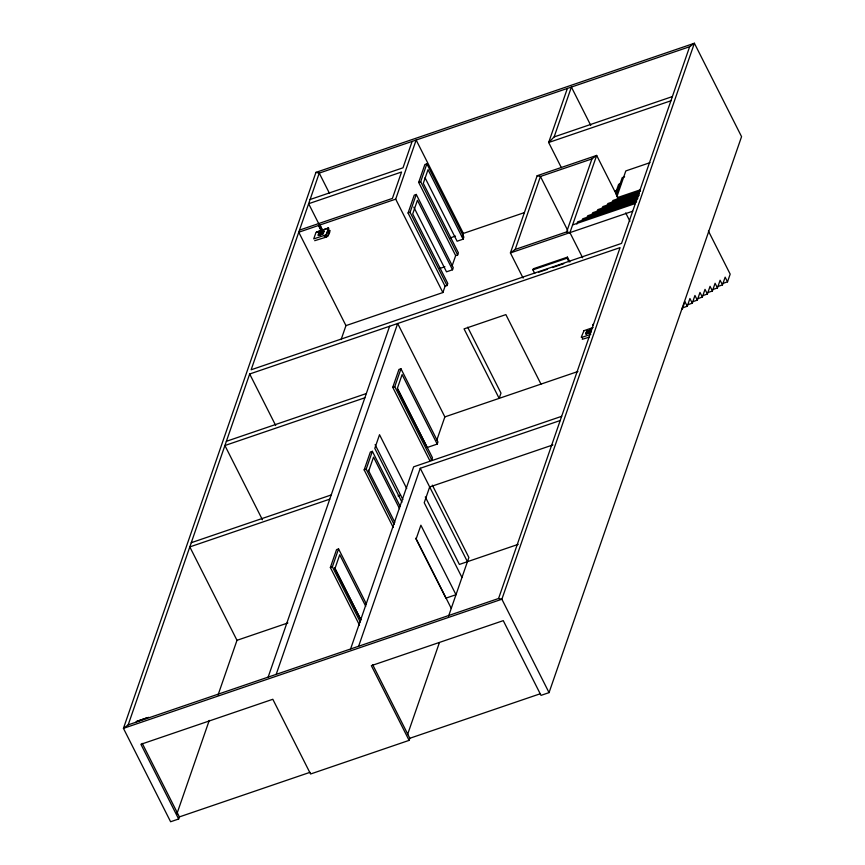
<?xml version="1.0" encoding="UTF-8"?>
<svg xmlns="http://www.w3.org/2000/svg" width="865" height="865" viewBox="0 0 865 865"><rect width="100%" height="100%" fill="white"/><g stroke="black" fill="none" stroke-linecap="round" stroke-linejoin="round"><path stroke-width="1.3" d="M325.381 236.74L324.937 235.81L325.759 235.604M148.953 717.442L148.207 717.399M325.673 234.945L313.714 238.891L316.028 232.393M314.698 240.686L326.689 236.967C328.603 236.318 331.306 229.603 329.1 230.155M318.255 235.377C317.379 230.231 330.246 230.36 319.282 232.869M323.975 231.323L323.25 233.474M581.248 337.274L583.994 330.657M582.264 339.275L589.27 337.188M585.908 333.62L590.514 332.257L585.713 333.771L586.578 331.349L591.206 329.868M590.86 331.976L591.519 329.651L586.708 331.252M321.066 230.49L318.677 225.754L319.953 225.127L322.948 231.052M322.277 230.079L319.953 225.127M321.867 232.955C323.142 231.852 318.039 233.582 321.326 233.291L321.65 232.966M322.764 233.723L323.64 231.269M324.44 236.221L324.602 235.691L325.813 236.902L324.937 237.205L324.483 236.102M324.851 235.734C324.115 237.302 326.094 234.653 325.867 236.567M324.44 236.21L325.175 236.188M327.662 236.242L329.695 230.339M582.383 338.064L581.842 337.404L590.763 334.312M588.103 332.246L589.843 331.165L587.778 331.565L589.789 331.306L587.411 332.603L588.665 331.944M590.471 332.171L591.282 329.76M178.655 819.004L140.909 744.289L272.821 699.277L310.567 774.002L409.102 740.375L371.355 665.661L503.268 620.648L541.014 695.374L549.048 692.627L741.565 136.648L694.39 43.25L315.952 172.373L123.436 728.352L170.61 821.75L178.655 819.004L179.379 816.906L142.249 743.381M128.182 724.87L249.682 373.994L620.075 247.617L498.575 598.494L128.182 724.87L123.436 728.352L501.873 599.229L694.39 43.25L689.632 46.721L319.239 173.108L315.952 172.373M176.687 814.462L209.254 720.394M218.056 694.973L236.988 640.316L189.803 546.907L329.76 499.159M341.102 339.631L345.957 325.618L298.771 232.22L395.694 199.145L416.162 140.033L463.348 233.431L462.224 236.675M412.14 141.406L403.004 167.81L310.103 199.501M345.957 325.618L442.88 292.543L445.064 286.239L408.075 213.006L414.259 195.133L416.27 194.441L453.26 267.674L452.536 269.772L446.502 271.826L413.816 207.135M452.136 265.815L455.66 255.629L418.671 182.407L424.866 164.523L426.867 163.831L463.856 237.064L463.132 239.162L457.098 241.227L425.029 177.725M445.064 286.239L447.075 285.547L410.086 212.325L416.27 194.441M455.66 255.629L457.671 254.937L420.682 181.715L426.867 163.831M268.139 677.122L389.628 326.246M276.184 674.376L397.673 323.499L444.859 416.898L436.782 440.22M359.472 625.114L330.365 567.494L336.561 549.61L338.572 548.929L366.457 604.148M393.272 527.509L364.165 469.89L370.361 452.006L372.361 451.325L400.257 506.544M437.214 444.091L402.117 374.599L397.381 388.266L432.478 457.758L431.754 459.866L429.743 460.548L392.753 387.325L398.949 369.442L400.96 368.76L437.95 441.983L437.214 444.091L427.159 447.519M360.272 622.032L332.376 566.813L338.572 548.929M394.072 524.428L366.176 469.198L372.361 451.325M431.754 459.866L394.764 386.633L400.96 368.76M368.793 470.83L373.529 457.163L399.543 508.685M447.075 285.547L447.8 283.45L412.702 213.958L417.427 200.28L452.536 269.772M457.671 254.937L458.396 252.84L423.299 183.348L428.034 169.67L463.132 239.162M350.585 648.988L413.665 466.819L561.655 416.325M358.629 646.241L420.249 468.279L560.206 420.531M617.134 199.664L617.902 197.458L596.666 155.43L537.154 175.736L510.415 252.937L523.12 278.087M567.375 88.435L548.659 142.498L561.374 167.68M632.672 211.222L510.415 252.937L515.172 249.466L540.441 176.471L591.92 158.911L596.666 155.43L569.938 232.631L582.642 257.781M670.916 100.783L548.659 142.498L554.141 136.919L571.397 87.073L590.752 125.382M534.732 273.448L532.916 269.848L533.273 268.788L567.462 257.132L569.884 261.933M515.172 249.466L566.64 231.896L591.92 158.911M576.879 224.067L577.647 221.862L636.618 201.74M568.921 261.781L567.094 258.181L567.462 257.132M581.907 221.018L582.675 218.813L636.629 200.399M407.566 734.547L439.344 642.792M448.611 616.031L468.884 557.482L432.359 485.168M586.946 217.969L587.713 215.763L637.894 198.636M409.102 740.375L409.826 738.278L372.696 664.763M591.974 214.92L592.741 212.714L637.916 197.296M597.012 211.871L597.769 209.665L639.181 195.533M602.04 208.822L602.808 206.616L639.192 194.192M607.079 205.762L607.836 203.556L639.203 192.863M612.106 202.713L612.874 200.507L640.478 191.089M615.642 192.949L618.626 184.332L621.016 183.51M616.258 194.863L622.227 177.628L624.606 176.817M616.864 196.777L625.817 170.924L649.983 162.674M689.632 46.721L621.535 243.411L251.131 369.788L319.239 173.108L329.522 193.457M682.215 309.302L684.885 301.571L687.253 306.242L682.226 307.962M687.253 306.242L689.924 298.522L692.281 303.193L687.264 304.913M692.281 303.193L694.952 295.473L697.309 300.144L692.292 301.863M697.309 300.144L699.99 292.424L702.348 297.095L697.331 298.814M702.348 297.095L705.018 289.375L707.375 294.046L702.358 295.754M707.375 294.046L710.046 286.326L712.414 290.997L707.386 292.705M712.414 290.997L715.085 283.277L717.442 287.948L712.425 289.656M717.442 287.948L720.113 280.228L722.47 284.899L717.453 286.607M722.47 284.899L725.151 277.178L727.508 281.849L722.491 283.558M727.508 281.849L730.179 274.129L708.403 231.02M326.613 234.296L328.689 228.252L327.954 228.187M586.686 331.555L585.983 333.706M319.034 232.804L318.396 235.291L323.175 233.518M319.12 232.858L318.428 235.302L322.656 233.907M136.162 721.713L146.974 717.842L136.778 721.313M326.062 234.772L328.614 228.133M326.213 234.729L325.662 234.956M325.748 236.913L325.143 235.831L325.813 236.902M316.385 232.155L328.235 228.122M583.994 330.668L593.076 327.554M318.677 225.754L319.888 225.343M316.655 232.058L327.965 228.176M317.455 232.242L319.001 231.733M320.039 231.366L321.575 230.858M322.613 230.479L324.159 229.971M323.661 231.777L319.531 233.193L323.878 231.669M321.25 233.496L321.867 233.269M318.731 235.529L322.894 234.015M325.727 236.35L324.905 235.896M587.13 331.684L591.303 330.181M590.503 332.517L586.167 334.052M418.671 182.407L420.682 181.715M554.141 136.919L672.375 96.577M299.506 230.112L392.407 198.409L401.544 172.016L308.643 203.708L318.925 224.067M408.075 213.006L410.086 212.325M450.416 237.843L455.509 236.113M463.348 233.431L524.341 212.628M615.037 191.024L617.415 190.213M617.902 197.458L640.489 189.759M439.82 268.453L444.902 266.723M572.608 224.911L635.353 203.502M532.916 269.848L567.094 258.181M538.819 272.205L547.534 269.231M552.519 267.534L563.721 263.717M226.371 441.312L366.328 393.553M392.753 387.325L394.764 386.633M364.868 397.77L224.911 445.518L262.419 519.757M444.859 416.898L577.971 371.485M364.165 469.89L366.176 469.198M191.262 542.701L331.219 494.953M398.051 495.937L400.592 495.072M552.908 444.924L429.678 486.963L424.218 502.738L461.964 577.463M330.365 567.494L332.376 566.813M236.988 640.316L287.883 622.951M518.243 544.345L459.38 564.434L425.288 496.943M179.379 816.906L310.027 772.326M409.826 738.278L540.474 693.698M325.143 236.772L325.283 236.069M537.154 175.736L540.441 176.471L567.667 230.36M566.64 231.896L569.938 232.631M498.575 598.494L501.873 599.229L549.048 692.627M625.709 212.909L629.936 221.289M540.971 384.103L505.874 314.611L464.051 328.884L499.148 398.376L500.976 393.121L467.684 327.219M395.694 199.145L442.88 292.543M318.742 225.549L321.142 230.274M397.511 388.807L426.553 446.318M420.249 468.279L467.424 561.688M406.701 488.509L379.53 434.706L374.794 448.384L401.966 502.176M375.107 444.632L402.885 499.624M451.26 608.387L416.151 538.895L420.887 525.217L455.996 594.709L445.94 598.137L415.676 538.235M368.317 470.182L394.818 522.352M249.682 373.994L275.686 425.483M365.754 606.289L339.729 554.768L334.993 568.446L361.019 619.956M334.517 567.786L360.543 619.308M328.905 231.517L328.332 231.842L328.895 231.496M137.881 721.367L139.092 720.956L137.881 721.367M320.028 233.561C319.769 235.269 321.553 231.939 320.028 233.561M593.141 324.353L592.925 324.981L593.141 324.353"/></g></svg>
